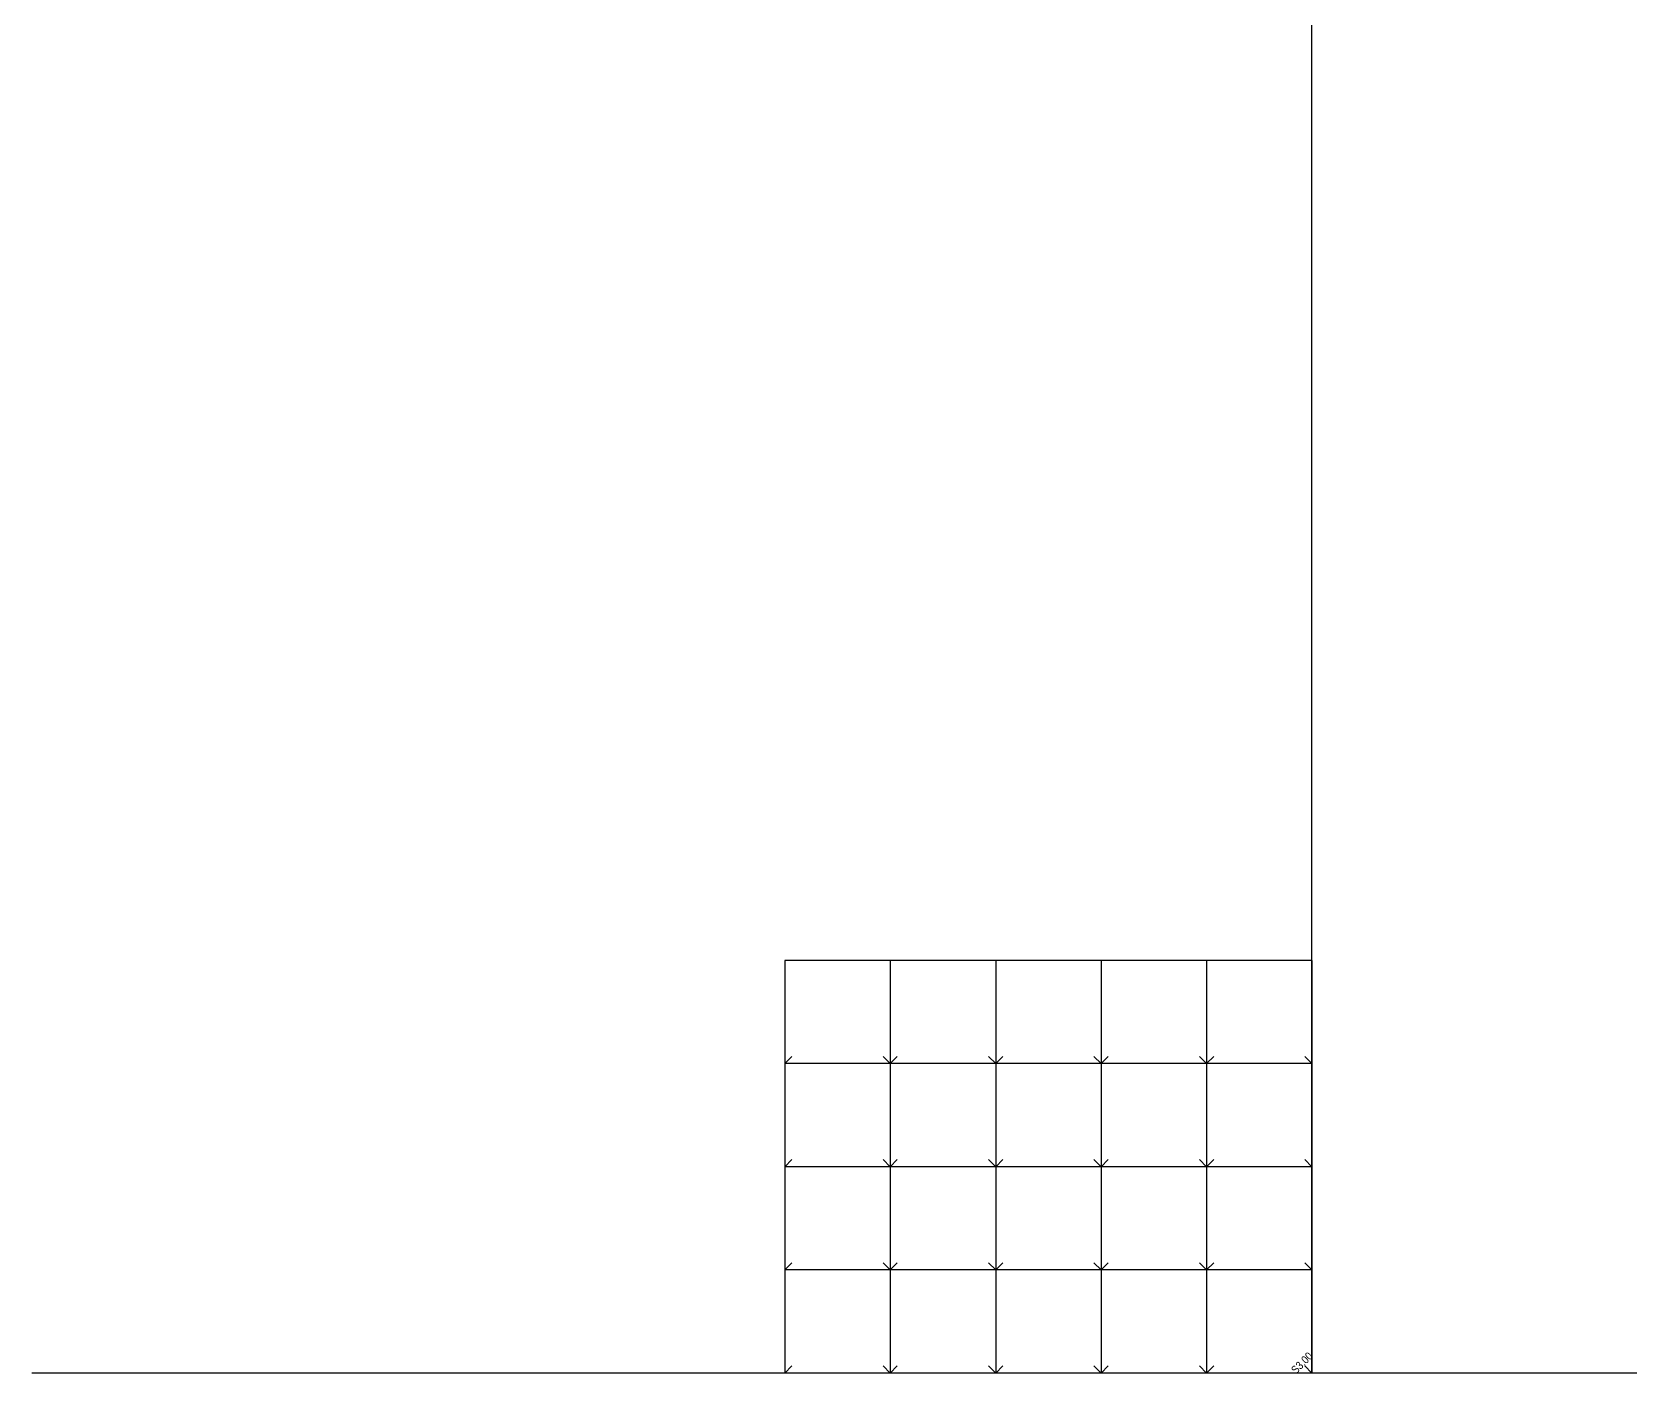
# Model space of a CAD drawing. Header units: inches. Extents: x -2661 to 42767, y -1222 to 9099.
# Drawn here: x 26515.1 to 26964.5, y 1772.1 to 2149.5 of the extents above; entities that cross this region are included whole.
import ezdxf

# ---------------------------------------------------------------- set-up
doc = ezdxf.new("R2010")
doc.units = ezdxf.units.IN
doc.header["$LTSCALE"] = 12
doc.header["$MEASUREMENT"] = 0
doc.linetypes.add('HIDDEN2', pattern=[0.1875, 0.125, -0.0625])
doc.layers.get('0').update_dxf_attribs({"linetype": 'CONTINUOUS'})
doc.layers.add('S-ANNO-GRID-NONPLOT', color=251, linetype='CONTINUOUS', plot=False)
doc.styles.add('Arial', font='arial.ttf', dxfattribs={"width": 0.85})

# ---------------------------------------------------------------- blocks, each defined once
blk = doc.blocks.new('Se_GRID 30x42')
for p, q in [((7.41, 29), (0, 29)), ((0, 29), (0, 21.75)), ((14.83, 29), (7.41, 29)), ((7.41, 29), (7.41, 21.75)), ((22.24, 29), (14.83, 29)), ((14.83, 29), (14.83, 21.75)), ((29.66, 29), (22.24, 29)), ((22.24, 29), (22.24, 21.75)), ((37.07, 29), (29.66, 29)), ((29.66, 29), (29.66, 21.75)), ((37.07, 29), (37.07, 21.75)), ((0, 21.75), (0.5, 22.25)), ((7.41, 21.75), (0, 21.75)), ((0, 21.75), (0, 14.5)), ((7.41, 21.75), (7.91, 22.25)), ((14.83, 21.75), (7.41, 21.75)), ((7.41, 21.75), (7.41, 14.5)), ((14.83, 21.75), (15.33, 22.25)), ((22.24, 21.75), (14.83, 21.75)), ((14.83, 21.75), (14.83, 14.5)), ((22.24, 21.75), (22.74, 22.25)), ((29.66, 21.75), (22.24, 21.75)), ((22.24, 21.75), (22.24, 14.5)), ((29.66, 21.75), (30.16, 22.25)), ((37.07, 21.75), (29.66, 21.75)), ((29.66, 21.75), (29.66, 14.5)), ((37.07, 21.75), (37.07, 14.5)), ((0, 14.5), (0.5, 15)), ((7.41, 14.5), (7.91, 15)), ((14.83, 14.5), (15.33, 15)), ((22.24, 14.5), (22.74, 15)), ((29.66, 14.5), (30.16, 15)), ((7.41, 14.5), (0, 14.5)), ((0, 14.5), (0, 7.25)), ((14.83, 14.5), (7.41, 14.5)), ((7.41, 14.5), (7.41, 7.25)), ((22.24, 14.5), (14.83, 14.5)), ((14.83, 14.5), (14.83, 7.25)), ((29.66, 14.5), (22.24, 14.5)), ((22.24, 14.5), (22.24, 7.25)), ((37.07, 14.5), (29.66, 14.5)), ((29.66, 14.5), (29.66, 7.25)), ((37.07, 14.5), (37.07, 7.25)), ((0, 7.25), (0.5, 7.75)), ((7.41, 7.25), (0, 7.25)), ((0, 7.25), (0, 0)), ((7.41, 7.25), (7.91, 7.75)), ((14.83, 7.25), (7.41, 7.25)), ((7.41, 7.25), (7.41, 0)), ((14.83, 7.25), (15.33, 7.75)), ((22.24, 7.25), (14.83, 7.25)), ((14.83, 7.25), (14.83, 0)), ((22.24, 7.25), (22.74, 7.75)), ((29.66, 7.25), (22.24, 7.25)), ((22.24, 7.25), (22.24, 0)), ((29.66, 7.25), (30.16, 7.75)), ((37.07, 7.25), (29.66, 7.25)), ((29.66, 7.25), (29.66, 0)), ((37.07, 7.25), (37.07, 0)), ((0, 0), (0.5, 0.5)), ((7.41, 0), (0, 0)), ((7.41, 0), (7.91, 0.5)), ((14.83, 0), (7.41, 0)), ((14.83, 0), (15.33, 0.5)), ((22.24, 0), (14.83, 0)), ((22.24, 0), (22.74, 0.5)), ((29.66, 0), (22.24, 0)), ((29.66, 0), (30.16, 0.5)), ((37.07, 0), (29.66, 0))]:
    blk.add_line(p, q)
at = {"linetype": 'HIDDEN2'}
for p, q in [((7.41, 21.75), (6.91, 22.25)), ((14.83, 21.75), (14.33, 22.25)), ((22.24, 21.75), (21.74, 22.25)), ((29.66, 21.75), (29.16, 22.25)), ((37.07, 21.75), (36.57, 22.25)), ((7.41, 14.5), (6.91, 15)), ((14.83, 14.5), (14.33, 15)), ((22.24, 14.5), (21.74, 15)), ((29.66, 14.5), (29.16, 15)), ((37.07, 14.5), (36.57, 15)), ((7.41, 7.25), (6.91, 7.75)), ((14.83, 7.25), (14.33, 7.75)), ((22.24, 7.25), (21.74, 7.75)), ((29.66, 7.25), (29.16, 7.75)), ((37.07, 7.25), (36.57, 7.75)), ((7.41, 0), (6.91, 0.5)), ((14.83, 0), (14.33, 0.5)), ((22.24, 0), (21.74, 0.5)), ((29.66, 0), (29.16, 0.5)), ((37.07, 0), (36.57, 0.5))]:
    blk.add_line(p, q, dxfattribs=at)

msp = doc.modelspace()

# ---------------------------------------------------------------- linework, layer by layer
at = {"layer": 'S-ANNO-GRID-NONPLOT'}
for p, q in [((26875.07826, 1772.36325), (26875.07826, 5939.82981)), ((29573.28746, 1772.36325), (26515.07826, 1772.36325))]:
    msp.add_line(p, q, dxfattribs=at)

# ---------------------------------------------------------------- block references
at = {"layer": 'S-ANNO-GRID-NONPLOT', "xscale": 4, "yscale": 4, "zscale": 4}
msp.add_blockref('Se_GRID 30x42', (26726.79946, 1772.36325), dxfattribs=at)

# ---------------------------------------------------------------- texts
at = {"layer": 'S-ANNO-GRID-NONPLOT', "insert": (26872.24984, 1775.19168), "char_height": 2.25, "width": 7.3871985, "attachment_point": 5, "rotation": 45, "style": 'Arial'}
msp.add_mtext('S3.00', dxfattribs=at)

doc.saveas('drawing.dxf')
